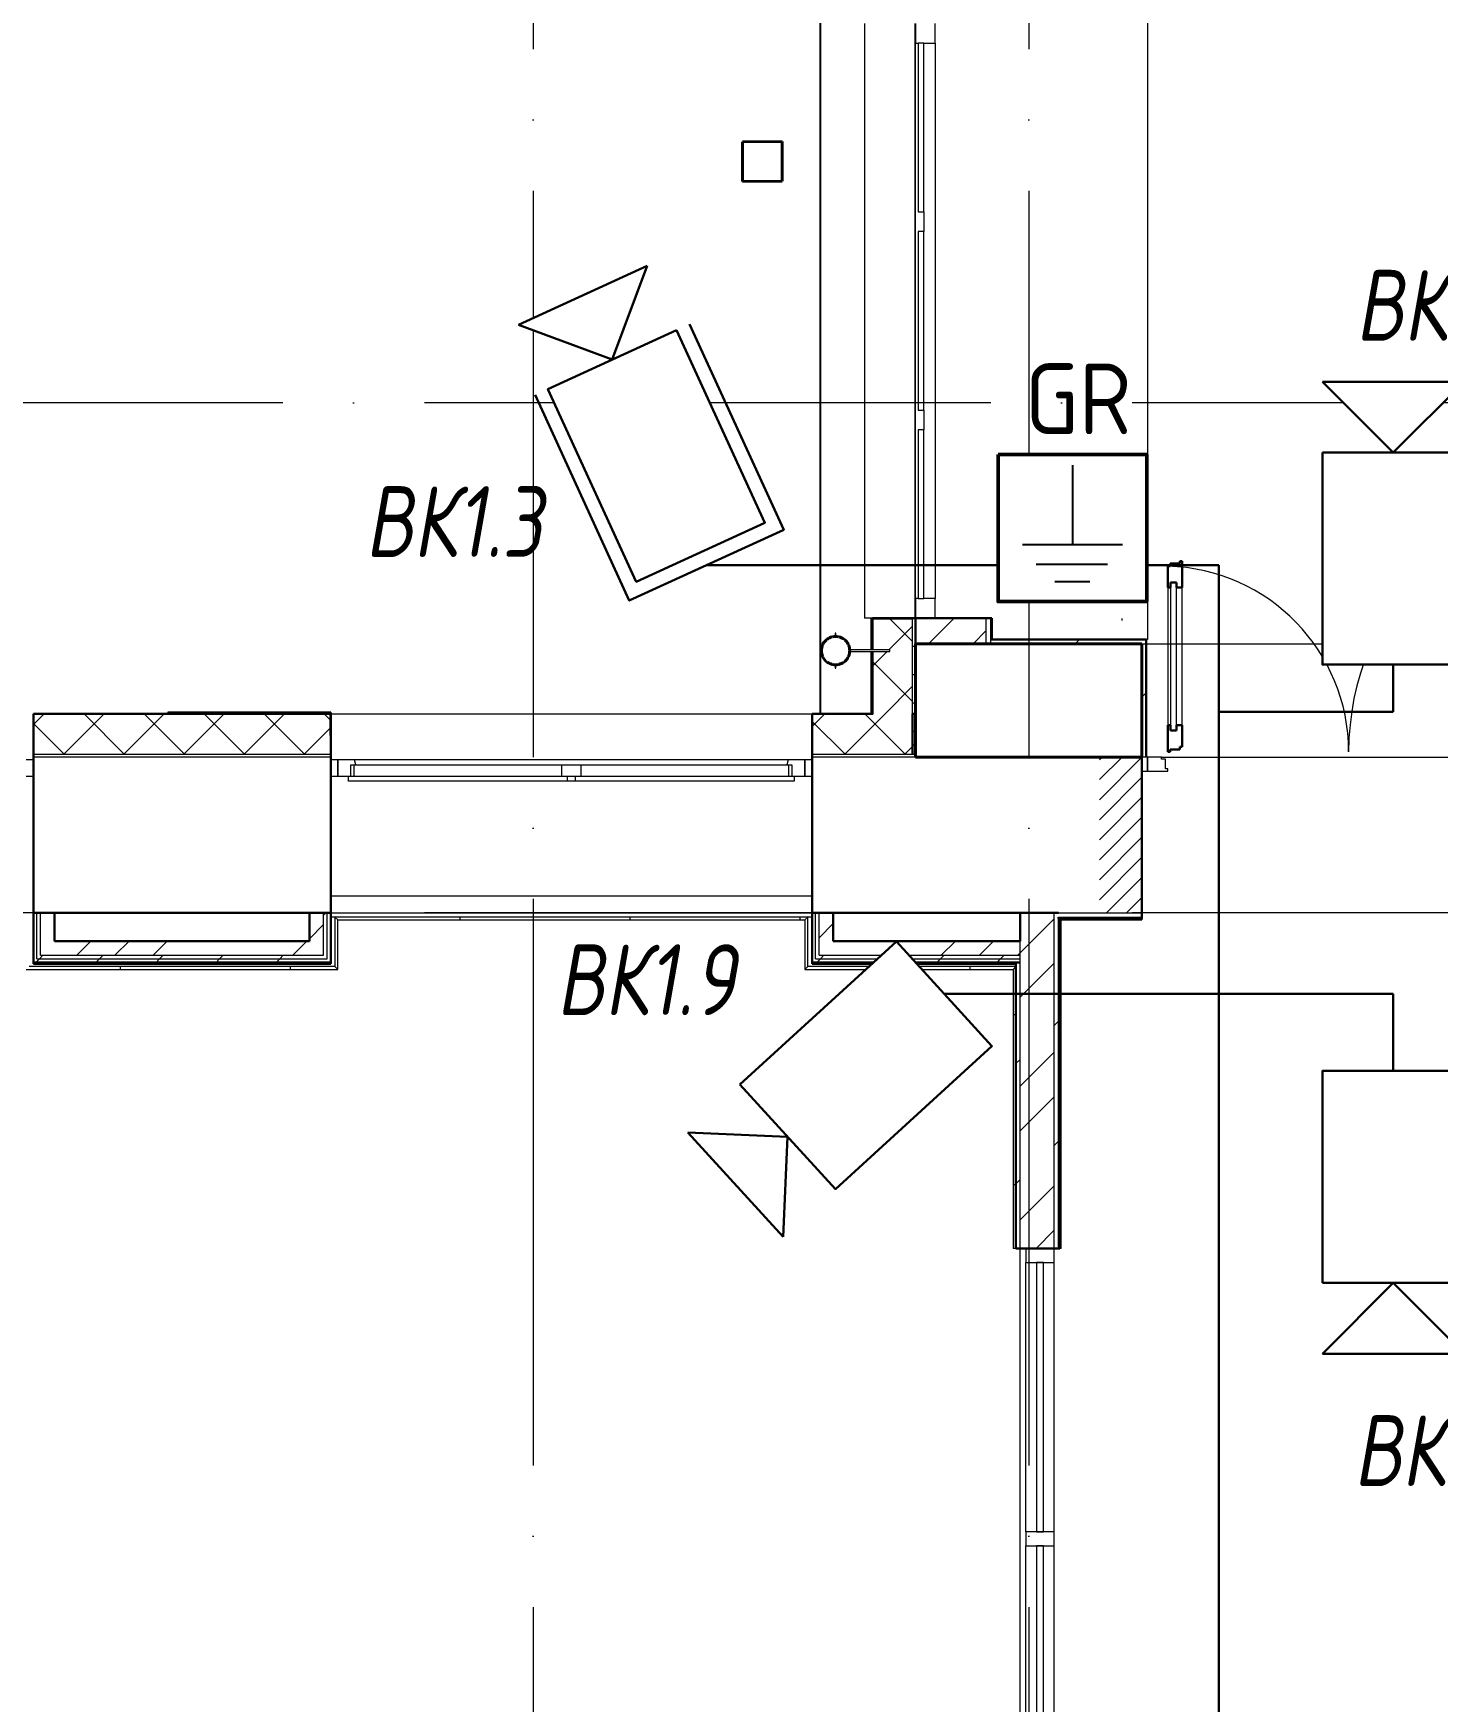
# Model space of a CAD drawing. Header units: millimetres. Extents: x -495897 to 1376592, y -28539 to 470976.
# Drawn here: x -37227 to -32268, y 352270 to 358160 of the extents above; entities that cross this region are included whole.
import ezdxf
from ezdxf.enums import TextEntityAlignment as Align

# ---------------------------------------------------------------- set-up
doc = ezdxf.new("R2010")
doc.units = ezdxf.units.MM
doc.set_wipeout_variables(frame=1)
for name, pattern in [('ADSK_Линия сетки', [25, 20, -2.5, 0, -2.5]), ('ADSK_Невидимые', [5, 3, -2]), ('ADSK_Сверху', [450, 300, -150]), ('ADSK_Штриховая_ш2 п1_5', [4.5, 3, -1.5])]:
    doc.linetypes.add(name, pattern=pattern)
for name, color, linetype, lineweight in [('_ Окна', 7, 'Continuous', 9), ('RC-Видеонаблюдение', 5, 'Continuous', 30), ('RC-Линии_связи-Адресные', 5, 'Continuous', 30), ('Витраж', 7, 'Continuous', 9), ('Двери', 252, 'Continuous', 9), ('Линии', 7, 'Continuous', 9), ('Несущие колонны', 252, 'Continuous', 18), ('НО ВН - ВК', 164, 'Continuous', 50), ('Обобщенные модели', 252, 'Continuous', 18), ('Ограждение', 252, 'Continuous', 9), ('Окна', 252, 'Continuous', 9), ('Оси', 252, 'Continuous', 9), ('Панели витража', 252, 'Continuous', 9), ('Перекрытие', 252, 'Continuous', 18), ('Стены внутренние', 7, 'Continuous', 18), ('Стены наружные', 7, 'Continuous', 18), ('Стены штриховка', 7, 'Continuous', 9)]:
    doc.layers.add(name, color=color, linetype=linetype, lineweight=lineweight)
doc.layers.add('RC-Позиционные_обозначения', color=7, linetype='Continuous')
doc.layers.add('Стены', color=194, linetype='Continuous')
doc.layers.add('Двери открывание', color=7, linetype='Continuous', lineweight=9, true_color=0xc0c0c0)
doc.styles.add('ISOCPEUR', font='isocpeur.ttf', dxfattribs={"width": 0.9, "height": 350})
doc.styles.add('RubezhCAD', font='', dxfattribs={"oblique": 10})
doc.styles.get("Standard").update_dxf_attribs({"font": ''})
doc.styles.get('RubezhCAD').set_extended_font_data('GOST type A')
doc.styles.get('Standard').set_extended_font_data('GOST type B')
pattern_1 = [(0, (-32119.8, 96), (0, 600), []), (90, (-32119.8, 96), (-600, 4e-14), [])]

# ---------------------------------------------------------------- blocks, each defined once
blk = doc.blocks.new('RC-UGO-CAM-03')
blk.add_attdef('PSTN', text='', height=2.5).set_placement((4.626, 3.284), align=Align.BOTTOM_LEFT)
blk.add_wipeout([(3.743, 0), (6.243, 2.499), (6.243, -2.499)])
blk.add_line((6.243, 2.499), (6.243, -2.499))
blk.add_wipeout([(-3.743, -2.499), (-3.741, 2.497), (3.743, 2.499), (3.743, -2.499)])
for q in [(6.243, 2.499), (6.243, -2.499)]:
    blk.add_line((3.743, 0), q)
blk.add_lwpolyline([(3.743, 2.999), (-4.243, 2.999), (-4.243, -2.999), (3.743, -2.999)])
blk.add_lwpolyline([(3.743, -2.499), (3.743, 2.499), (-3.743, 2.499), (-3.743, -2.499), (3.743, -2.499)], close=True)
blk = doc.blocks.new('RC-UGO-CAM-01')
blk.add_attdef('PSTN', text='', height=2.5).set_placement((4.626, 3.284), align=Align.BOTTOM_LEFT)
at = {"color": 1}
blk.add_wipeout([(3.743, 0), (6.243, 2.499), (6.243, -2.499)], dxfattribs=at)
blk.add_line((6.243, 2.499), (6.243, -2.499), dxfattribs=at)
blk.add_wipeout([(-3.743, -2.499), (-3.741, 2.497), (3.743, 2.499), (3.743, -2.499)], dxfattribs=at)
for q in [(6.243, 2.499), (6.243, -2.499)]:
    blk.add_line((3.743, 0), q, dxfattribs=at)
blk.add_lwpolyline([(3.743, -2.499), (3.743, 2.499), (-3.743, 2.499), (-3.743, -2.499), (3.743, -2.499)], close=True, dxfattribs=at)
blk = doc.blocks.new('1 этаж')
at = {"layer": 'Двери', "lineweight": 18, "true_color": 0x636466}
h = blk.add_hatch(dxfattribs=at)
h.set_pattern_fill('FP_2', color=251, style=0, pattern_type=2)
h.set_pattern_definition([(45, (-31805.8, -5068.73), (-35.3553, 35.3553), [])])
h.paths.add_polyline_path([(-32555.8, -5343.7), (-32555.8, -4793.7), (-32705.8, -4793.7), (-32705.8, -5343.7)])
h.paths.add_polyline_path([(-30805.8, -5343.7), (-30655.8, -5343.7), (-30655.8, -4793.7), (-30805.8, -4793.7), (-30805.8, -4877.7)])
at = {"layer": 'Обобщенные модели', "lineweight": 9, "true_color": 0x636466}
h = blk.add_hatch(dxfattribs=at)
h.set_pattern_fill('FP_8', color=251, style=0, pattern_type=2)
h.set_pattern_definition([(45, (-32119.82, 96), (-106.066, 106.066), [])])
h.paths.add_polyline_path([(-33637.8, -4466.7), (-33624.9, -4465.9), (-33605.5, -4455.7), (-33592.3, -4437.7), (-33587.8, -4418), (-33593.5, -4395.3), (-33608.5, -4378), (-33628.3, -4369.2), (-33651.3, -4370.4), (-33670.1, -4380.3), (-33683.3, -4398.3), (-33687.8, -4418), (-33682.1, -4440.7), (-33667.1, -4458), (-33647.3, -4466.7)])
at = {"layer": 'Ограждение', "true_color": 0x636466}
h = blk.add_hatch(dxfattribs=at)
h.set_pattern_fill('FP_25', color=251, style=0, pattern_type=2)
h.set_pattern_definition(pattern_1)
h.paths.add_polyline_path([(-35395.8, -5368.7), (-33745.8, -5368.7), (-33735.8, -5358.7), (-35405.8, -5358.7)])
h = blk.add_hatch(dxfattribs=at)
h.set_pattern_fill('FP_25', color=251, style=0, pattern_type=2)
h.set_pattern_definition(pattern_1)
h.paths.add_polyline_path([(-32840.8, -6528.7), (-32840.8, -5368.7), (-32845.8, -5363.7), (-32845.8, -6528.7)])
h = blk.add_hatch(dxfattribs=at)
h.set_pattern_fill('FP_25', color=251, style=0, pattern_type=2)
h.set_pattern_definition(pattern_1)
h.paths.add_polyline_path([(-32555.8, -5368.7), (-32555.8, -5363.7), (-32845.8, -5363.7), (-32840.8, -5368.7)])
h = blk.add_hatch(dxfattribs=at)
h.set_pattern_fill('FP_25', color=251, style=0, pattern_type=2)
h.set_pattern_definition(pattern_1)
h.paths.add_polyline_path([(-35395.8, -5543.7), (-35405.8, -5533.7), (-36485.8, -5533.7), (-36495.8, -5543.7), (-35912.7, -5543.7)])
h = blk.add_hatch(dxfattribs=at)
h.set_pattern_fill('FP_25', color=251, style=0, pattern_type=2)
h.set_pattern_definition(pattern_1)
h.paths.add_polyline_path([(-33745.8, -5543.7), (-33010.8, -5543.7), (-33000.8, -5533.7), (-33735.8, -5533.7)])
h = blk.add_hatch(dxfattribs=at)
h.set_pattern_fill('FP_25', color=251, style=0, pattern_type=2)
h.set_pattern_definition(pattern_1)
h.paths.add_polyline_path([(-33000.8, -6528.7), (-33000.8, -5533.7), (-33010.8, -5543.7), (-33010.8, -6528.7)])
at = {"layer": '_ Окна', "color": 251, "lineweight": 18, "true_color": 0x636466}
for p, q in [((-33355.8, -2203.7), (-33355.8, -2273.7)), ((-33285.8, -2273.7), (-33285.8, -2203.7)), ((-33355.8, -2273.7), (-33345.8, -2273.7)), ((-33325.8, -2273.7), (-33285.8, -2273.7)), ((-33345.8, -4233.7), (-33355.8, -4233.7)), ((-33355.8, -4233.7), (-33355.8, -4303.7)), ((-33285.8, -4233.7), (-33325.8, -4233.7)), ((-33285.8, -4303.7), (-33285.8, -4233.7)), ((-35336.4, -4803.7), (-35395.8, -4803.7)), ((-35395.8, -4803.7), (-35395.8, -4861.7)), ((-35349.8, -4861.7), (-35349.8, -4820.7)), ((-35349.8, -4820.7), (-35337.8, -4820.7)), ((-35331.8, -4820.7), (-35336.4, -4803.7)), ((-33805.2, -4803.7), (-33809.8, -4820.7)), ((-33745.8, -4803.7), (-33805.2, -4803.7)), ((-33803.8, -4820.7), (-33791.8, -4820.7)), ((-33791.8, -4820.7), (-33791.8, -4861.7)), ((-33745.8, -4861.7), (-33745.8, -4803.7)), ((-35395.8, -4861.7), (-35357.8, -4861.7)), ((-33783.8, -4861.7), (-33745.8, -4861.7))]:
    blk.add_line(p, q, dxfattribs=at)
at = {"layer": '_ Окна', "color": 251, "true_color": 0x636466}
for p, q in [((-33325.8, -2273.7), (-33345.8, -2273.7)), ((-33345.8, -2273.7), (-33345.8, -2868.7)), ((-33325.8, -2868.7), (-33325.8, -2273.7)), ((-33345.8, -2868.7), (-33325.8, -2868.7)), ((-33325.8, -2938.7), (-33345.8, -2938.7)), ((-33345.8, -2938.7), (-33345.8, -3568.7)), ((-33325.8, -3568.7), (-33325.8, -2938.7)), ((-33345.8, -3568.7), (-33325.8, -3568.7)), ((-33325.8, -3638.7), (-33345.8, -3638.7)), ((-33345.8, -3638.7), (-33345.8, -4233.7)), ((-33325.8, -4233.7), (-33325.8, -3638.7)), ((-33345.8, -4233.7), (-33325.8, -4233.7)), ((-36470.8, -4803.7), (-36495.8, -4803.7)), ((-35395.8, -4803.7), (-35420.8, -4803.7)), ((-35395.8, -4861.7), (-35395.8, -4803.7)), ((-33720.8, -4803.7), (-33745.8, -4803.7)), ((-33745.8, -4803.7), (-33745.8, -4861.7)), ((-36495.8, -4861.7), (-36470.8, -4861.7)), ((-35420.8, -4861.7), (-35395.8, -4861.7)), ((-33745.8, -4861.7), (-33720.8, -4861.7))]:
    blk.add_line(p, q, dxfattribs=at)
at = {"layer": 'Витраж', "color": 251, "lineweight": 18, "true_color": 0x636466}
for p, q in [((-32965.8, -6528.7), (-32965.8, -6578.7)), ((-32865.8, -6528.7), (-32965.8, -6528.7)), ((-32865.8, -6578.7), (-32865.8, -6528.7)), ((-32965.8, -6578.7), (-32865.8, -6578.7))]:
    blk.add_line(p, q, dxfattribs=at)
at = {"layer": 'Витраж', "color": 251, "true_color": 0x636466}
for p, q in [((-32965.8, -7528.7), (-32965.8, -6578.7)), ((-32865.8, -7528.7), (-32865.8, -6578.7)), ((-32965.8, -8528.7), (-32965.8, -7578.7)), ((-32865.8, -8528.7), (-32865.8, -7578.7))]:
    blk.add_line(p, q, dxfattribs=at)
at = {"layer": 'Витраж', "color": 251, "lineweight": 18, "true_color": 0x636466, "extrusion": (0, 0, -1)}
for p, q in [((-32965.8, -7528.7), (-32965.8, -7578.7)), ((-32865.8, -7528.7), (-32965.8, -7528.7)), ((-32865.8, -7578.7), (-32865.8, -7528.7)), ((-32965.8, -7578.7), (-32865.8, -7578.7))]:
    blk.add_line(p, q, dxfattribs=at)
at = {"layer": 'Двери', "color": 251, "lineweight": 30, "true_color": 0x636466}
for p, q in [((-32455.8, -4119.7), (-32463.8, -4119.7)), ((-32463.8, -4119.7), (-32463.8, -4195.7)), ((-32421.8, -4110.7), (-32455.8, -4110.7)), ((-32455.8, -4110.7), (-32455.8, -4119.7)), ((-32413.8, -4101.7), (-32421.8, -4101.7)), ((-32421.8, -4101.7), (-32421.8, -4110.7)), ((-32413.8, -4195.7), (-32413.8, -4101.7)), ((-32454.8, -4177.7), (-32454.8, -4195.7)), ((-32433.8, -4177.7), (-32454.8, -4177.7)), ((-32433.8, -4195.7), (-32433.8, -4177.7)), ((-32454.8, -4195.7), (-32463.8, -4195.7)), ((-32413.8, -4195.7), (-32433.8, -4195.7)), ((-32463.8, -4681.7), (-32463.8, -4775.7)), ((-32454.8, -4681.7), (-32463.8, -4681.7)), ((-32454.8, -4699.7), (-32454.8, -4681.7)), ((-32433.8, -4699.7), (-32454.8, -4699.7)), ((-32433.8, -4681.7), (-32433.8, -4699.7)), ((-32413.8, -4681.7), (-32433.8, -4681.7)), ((-32413.8, -4757.7), (-32413.8, -4681.7)), ((-32455.8, -4775.7), (-32455.8, -4766.7)), ((-32455.8, -4766.7), (-32421.8, -4766.7)), ((-32421.8, -4766.7), (-32421.8, -4757.7)), ((-32421.8, -4757.7), (-32413.8, -4757.7)), ((-32463.8, -4775.7), (-32455.8, -4775.7))]:
    blk.add_line(p, q, dxfattribs=at)
at = {"layer": 'Двери', "color": 251, "true_color": 0x636466}
for p, q in [((-32454.8, -4177.7), (-32454.8, -4699.7)), ((-32433.8, -4177.7), (-32454.8, -4177.7)), ((-32433.8, -4699.7), (-32433.8, -4177.7)), ((-32463.8, -4195.7), (-32463.8, -4681.7)), ((-32413.8, -4681.7), (-32413.8, -4195.7)), ((-32454.8, -4699.7), (-32433.8, -4699.7)), ((-32555.8, -4793.7), (-32555.8, -4843.7)), ((-32535.8, -4793.7), (-32555.8, -4793.7)), ((-32535.8, -4843.7), (-32535.8, -4793.7)), ((-32486.8, -4793.7), (-32535.8, -4793.7)), ((-32535.8, -4793.7), (-32535.8, -4843.7)), ((-32486.8, -4801.7), (-32486.8, -4793.7)), ((-32472.8, -4801.7), (-32486.8, -4801.7)), ((-32472.8, -4835.7), (-32472.8, -4801.7)), ((-32555.8, -4843.7), (-32535.8, -4843.7)), ((-32535.8, -4843.7), (-32463.8, -4843.7)), ((-32463.8, -4835.7), (-32472.8, -4835.7)), ((-32463.8, -4843.7), (-32463.8, -4835.7))]:
    blk.add_line(p, q, dxfattribs=at)
at = {"layer": 'Двери', "color": 251, "linetype": 'ADSK_Штриховая_ш2 п1_5', "true_color": 0x636466}
for p, q in [((-32555.8, -4793.7), (-32705.8, -4793.7)), ((-32555.8, -5343.7), (-32555.8, -4793.7)), ((-32705.8, -5343.7), (-32555.8, -5343.7))]:
    blk.add_line(p, q, dxfattribs=at)
at = {"layer": 'Двери открывание', "color": 251, "true_color": 0x636466}
for centre, radius, start, end in [((-30879.8, -4775.7), 946, 91.09026, 180), ((-32481.8, -4775.7), 656, 0, 88.42766)]:
    blk.add_arc(centre, radius, start, end, dxfattribs=at)
at = {"layer": 'Линии', "color": 251, "linetype": 'ADSK_Невидимые', "ltscale": 100, "true_color": 0x636466}
blk.add_line((-32626.7, -4304.9), (-32626.7, -4312.1), dxfattribs=at)
at = {"layer": 'Линии', "color": 251, "linetype": 'ADSK_Сверху', "ltscale": 100, "true_color": 0x636466}
blk.add_line((-32555.8, -4393.7), (-30805.8, -4393.7), dxfattribs=at)
at = {"layer": 'Несущие колонны', "color": 251, "lineweight": 40, "true_color": 0x636466}
for p, q in [((-33966.7, -2621.8), (-33826.7, -2621.1)), ((-33826.7, -2621.1), (-33966.7, -2621.8)), ((-33966, -2761.8), (-33966.7, -2621.8)), ((-33966.7, -2621.8), (-33966, -2761.8)), ((-33826.7, -2621.1), (-33826, -2761.1)), ((-33826, -2761.1), (-33826.7, -2621.1)), ((-33826, -2761.1), (-33966, -2761.8)), ((-33966, -2761.8), (-33826, -2761.1)), ((-33355.8, -4393.7), (-32555.8, -4393.7)), ((-33355.8, -4793.7), (-33355.8, -4393.7)), ((-33355.8, -4393.7), (-33355.8, -4793.7)), ((-32555.8, -4393.7), (-33105.8, -4393.7)), ((-32555.8, -4393.7), (-32555.8, -4793.7)), ((-32555.8, -4793.7), (-32555.8, -4393.7)), ((-32555.8, -4793.7), (-33355.8, -4793.7)), ((-33355.8, -4793.7), (-32705.8, -4793.7)), ((-32705.8, -4793.7), (-32555.8, -4793.7))]:
    blk.add_line(p, q, dxfattribs=at)
at = {"layer": 'Несущие колонны', "color": 251, "true_color": 0x636466}
blk.add_line((-33105.8, -4393.7), (-33355.8, -4393.7), dxfattribs=at)
at = {"layer": 'Обобщенные модели', "color": 251, "true_color": 0x636466}
for p, q in [((-33636.8, -4356), (-33638.8, -4356)), ((-33638.8, -4356), (-33638.8, -4366)), ((-33636.8, -4356), (-33638.8, -4356)), ((-33638.8, -4356), (-33638.8, -4366)), ((-33636.8, -4356), (-33638.8, -4356)), ((-33638.8, -4356), (-33638.8, -4366)), ((-33636.8, -4356), (-33638.8, -4356)), ((-33638.8, -4356), (-33638.8, -4366)), ((-33636.8, -4366), (-33636.8, -4356)), ((-33636.8, -4366), (-33636.8, -4356)), ((-33636.8, -4366), (-33636.8, -4356)), ((-33636.8, -4366), (-33636.8, -4356)), ((-33638.8, -4368), (-33638.8, -4366)), ((-33636.8, -4368), (-33638.8, -4368)), ((-33636.8, -4366), (-33636.8, -4368)), ((-33445.8, -4414.7), (-33585.8, -4414.7)), ((-33585.8, -4414.7), (-33585.8, -4417.1)), ((-33445.8, -4421.3), (-33445.8, -4414.7)), ((-33638.8, -4470), (-33638.8, -4468)), ((-33638.8, -4468), (-33636.8, -4468)), ((-33638.8, -4470), (-33638.8, -4480)), ((-33638.8, -4470), (-33638.8, -4480)), ((-33638.8, -4470), (-33638.8, -4480)), ((-33638.8, -4470), (-33638.8, -4480)), ((-33636.8, -4468), (-33636.8, -4470)), ((-33636.8, -4480), (-33636.8, -4470)), ((-33636.8, -4480), (-33636.8, -4470)), ((-33636.8, -4480), (-33636.8, -4470)), ((-33636.8, -4480), (-33636.8, -4470)), ((-33585.8, -4418.8), (-33585.8, -4421.3)), ((-33585.8, -4421.3), (-33445.8, -4421.3)), ((-33638.8, -4480), (-33636.8, -4480)), ((-33638.8, -4480), (-33636.8, -4480)), ((-33638.8, -4480), (-33636.8, -4480)), ((-33638.8, -4480), (-33636.8, -4480))]:
    blk.add_line(p, q, dxfattribs=at)
for radius, start, end in [(52, 0, 180), (50, 0, 180), (52, 180, 0), (50, 180, 0)]:
    blk.add_arc((-33637.8, -4418), radius, start, end, dxfattribs=at)
at = {"layer": 'Обобщенные модели', "color": 251, "lineweight": 40, "true_color": 0x636466}
for start, end in [(156.69406, 180), (130.583, 152.82848), (103.63116, 126.20078), (78.99639, 101.00361), (53.79922, 76.36884), (27.17152, 49.417), (0, 23.30594), (180, 203.30594), (207.17152, 228.92321), (233.79922, 256.36884), (258.99639, 281.00361), (283.63116, 306.20078), (310.583, 332.82848), (336.69406, 0)]:
    blk.add_arc((-33637.8, -4418), 50, start, end, dxfattribs=at)
at = {"layer": 'Ограждение', "color": 251, "true_color": 0x636466}
for p, q in [((-32535.8, -988.7), (-32535.8, -4378.7)), ((-32535.8, -4378.7), (-32540.8, -4378.7)), ((-35395.8, -5368.7), (-35405.8, -5358.7)), ((-35405.8, -5358.7), (-35405.8, -5533.7)), ((-33745.8, -5368.7), (-33735.8, -5358.7)), ((-33735.8, -5533.7), (-33735.8, -5358.7)), ((-35395.8, -5543.7), (-35395.8, -5368.7)), ((-35395.8, -5368.7), (-33745.8, -5368.7)), ((-33745.8, -5368.7), (-33745.8, -5543.7)), ((-32840.8, -5368.7), (-32845.8, -5363.7)), ((-32840.8, -6528.7), (-32840.8, -5368.7)), ((-32840.8, -5368.7), (-32555.8, -5368.7)), ((-32555.8, -5363.7), (-32555.8, -5368.7)), ((-35405.8, -5533.7), (-36485.8, -5533.7)), ((-35395.8, -5543.7), (-35405.8, -5533.7)), ((-33745.8, -5543.7), (-33735.8, -5533.7)), ((-33000.8, -5533.7), (-33735.8, -5533.7)), ((-33000.8, -5533.7), (-33010.8, -5543.7)), ((-36495.8, -5543.7), (-35395.8, -5543.7)), ((-33745.8, -5543.7), (-33010.8, -5543.7)), ((-33010.8, -5543.7), (-33010.8, -6528.7)), ((-33000.8, -6528.7), (-33010.8, -6528.7)), ((-32840.8, -6528.7), (-32845.8, -6528.7))]:
    blk.add_line(p, q, dxfattribs=at)
at = {"layer": 'Окна', "color": 251, "true_color": 0x636466}
for p, q in [((-33535.8, -2203.7), (-33535.8, -4303.7)), ((-33356.8, -4303.7), (-33356.8, -2203.7)), ((-33355.8, -4233.7), (-33355.8, -2273.7)), ((-33285.8, -2273.7), (-33285.8, -4233.7)), ((-33325.8, -2868.7), (-33325.8, -2938.7)), ((-33325.8, -3568.7), (-33325.8, -3638.7)), ((-33505.8, -4303.7), (-33535.8, -4303.7)), ((-35337.8, -4820.7), (-34605.8, -4820.7)), ((-35337.8, -4861.7), (-35337.8, -4820.7)), ((-33805.2, -4803.7), (-35336.4, -4803.7)), ((-34605.8, -4820.7), (-34535.8, -4820.7)), ((-34605.8, -4820.7), (-34605.8, -4861.7)), ((-34535.8, -4820.7), (-33803.8, -4820.7)), ((-34535.8, -4861.7), (-34535.8, -4820.7)), ((-33803.8, -4820.7), (-33803.8, -4861.7)), ((-35357.8, -4861.7), (-34585.8, -4861.7)), ((-35357.8, -4878.7), (-35357.8, -4861.7)), ((-34585.8, -4878.7), (-35357.8, -4878.7)), ((-34585.8, -4861.7), (-34555.8, -4861.7)), ((-34585.8, -4861.7), (-34585.8, -4878.7)), ((-34555.8, -4878.7), (-34585.8, -4878.7)), ((-34555.8, -4861.7), (-33783.8, -4861.7)), ((-34555.8, -4878.7), (-34555.8, -4861.7)), ((-33783.8, -4878.7), (-34555.8, -4878.7)), ((-33783.8, -4861.7), (-33783.8, -4878.7))]:
    blk.add_line(p, q, dxfattribs=at)
at = {"layer": 'Оси', "color": 251, "linetype": 'ADSK_Линия сетки', "ltscale": 100, "true_color": 0x636466}
for p, q in [((-34705.8, 32206.9), (-34705.8, -33769.9)), ((-32955.8, 32206.9), (-32955.8, -33769.9)), ((4411.5, -3543.7), (-72528.1, -3543.7)), ((4411.5, -5343.7), (-72528.1, -5343.7))]:
    blk.add_line(p, q, dxfattribs=at)
at = {"layer": 'Панели витража', "color": 251, "lineweight": 18, "true_color": 0x636466}
for p, q in [((-32928.3, -6578.7), (-32928.3, -7528.7)), ((-32903.3, -6578.7), (-32928.3, -6578.7)), ((-32903.3, -7528.7), (-32903.3, -6578.7)), ((-32928.3, -7528.7), (-32903.3, -7528.7)), ((-32928.3, -7578.7), (-32928.3, -8528.7)), ((-32903.3, -7578.7), (-32928.3, -7578.7)), ((-32903.3, -8528.7), (-32903.3, -7578.7))]:
    blk.add_line(p, q, dxfattribs=at)
at = {"layer": 'Перекрытие', "color": 251, "ltscale": 100, "true_color": 0x636466}
blk.add_line((-32486.8, -4793.7), (-30874.8, -4793.7), dxfattribs=at)
at = {"layer": 'Стены', "color": 251, "true_color": 0x636466}
for p, q in [((-33690.8, -4641.7), (-33690.8, 11054.3)), ((-33510.8, -4415.1), (-33510.8, -4303.7)), ((-33510.8, -4641.7), (-33510.8, -4420.9))]:
    blk.add_line(p, q, dxfattribs=at)
at = {"layer": 'Стены внутренние', "color": 251, "lineweight": 30, "true_color": 0x636466}
for p, q in [((-33507.8, -4303.7), (-33507.8, -4415.4)), ((-33365.8, -4303.7), (-33507.8, -4303.7)), ((-33507.8, -4420.9), (-33507.8, -4641.7)), ((-35420.8, -4641.7), (-36470.8, -4641.7)), ((-36470.8, -4641.7), (-36470.8, -4783.7)), ((-35420.8, -4783.7), (-35420.8, -4641.7)), ((-33507.8, -4641.7), (-33720.8, -4641.7)), ((-33720.8, -4641.7), (-33720.8, -4783.7)), ((-33355.8, -4641.7), (-33365.8, -4641.7)), ((-36470.8, -4793.7), (-36470.8, -5343.7)), ((-35420.8, -5343.7), (-35420.8, -4793.7)), ((-33720.8, -4793.7), (-33720.8, -5343.7)), ((-32555.8, -4793.7), (-33355.8, -4793.7)), ((-32555.8, -5343.7), (-32555.8, -4793.7)), ((-36395.8, -5343.7), (-35495.8, -5343.7)), ((-33645.8, -5343.7), (-32985.8, -5343.7))]:
    blk.add_line(p, q, dxfattribs=at)
at = {"layer": 'Стены внутренние', "color": 251, "linetype": 'Continuous', "lineweight": 9, "true_color": 0x636466}
for p, q in [((-33449.4, -4415.6), (-33365.8, -4332)), ((-33365.8, -4385.6), (-33445.7, -4305.7)), ((-33505.8, -4472), (-33455.1, -4421.3)), ((-33365.8, -4597.7), (-33505.8, -4457.7)), ((-33465.4, -4643.7), (-33365.8, -4544.1)), ((-36468.8, -4677.2), (-36435.3, -4643.7)), ((-36363.2, -4783.7), (-36223.2, -4643.7)), ((-36323.7, -4641.7), (-36324.9, -4643.7)), ((-36149.6, -4783.7), (-36289.6, -4643.7)), ((-36151, -4783.7), (-36011, -4643.7)), ((-35937.5, -4783.7), (-36077.5, -4643.7)), ((-35938.9, -4783.7), (-35798.9, -4643.7)), ((-35725.4, -4783.7), (-35865.4, -4643.7)), ((-35726.8, -4783.7), (-35586.8, -4643.7)), ((-35513.2, -4783.7), (-35653.2, -4643.7)), ((-35422.8, -4662), (-35441.1, -4643.7)), ((-33718.8, -4685), (-33677.6, -4643.7)), ((-33605.4, -4783.7), (-33465.4, -4643.7)), ((-33391.9, -4783.7), (-33531.9, -4643.7)), ((-36361.8, -4783.7), (-36468.8, -4676.7)), ((-35514.6, -4783.7), (-35422.8, -4691.9)), ((-33604.1, -4783.7), (-33718.8, -4669)), ((-33393.3, -4783.7), (-33355.8, -4746.2))]:
    blk.add_line(p, q, dxfattribs=at)
at = {"layer": 'Стены внутренние', "color": 251, "true_color": 0x636466}
for p, q in [((-35420.8, -4641.7), (-33720.8, -4641.7)), ((-33355.8, -4783.7), (-33355.8, -4717.7)), ((-35420.8, -4793.7), (-36470.8, -4793.7)), ((-33355.8, -4793.7), (-33720.8, -4793.7)), ((-33365.8, -4783.7), (-33355.8, -4783.7)), ((-35420.8, -5283.7), (-33720.8, -5283.7)), ((-32850.8, -5343.7), (-32555.8, -5343.7))]:
    blk.add_line(p, q, dxfattribs=at)
at = {"layer": 'Стены наружные', "color": 251, "lineweight": 30, "true_color": 0x636466}
for p, q in [((-33085.8, -4303.7), (-33365.8, -4303.7)), ((-33355.8, -4717.7), (-33355.8, -4303.7)), ((-33085.8, -4378.7), (-33085.8, -4303.7)), ((-33105.8, -4393.7), (-32555.8, -4393.7)), ((-33090.8, -4378.7), (-32540.8, -4378.7)), ((-32555.8, -4393.7), (-32555.8, -4793.7)), ((-32540.8, -4793.7), (-32540.8, -4378.7)), ((-35420.8, -4636.7), (-35995.8, -4636.7)), ((-35995.8, -4636.7), (-35995.8, -4641.7)), ((-35420.8, -4641.7), (-35420.8, -4636.7)), ((-33365.8, -4641.7), (-33365.8, -4783.7)), ((-36470.8, -4783.7), (-36470.8, -4793.7)), ((-35420.8, -4793.7), (-35420.8, -4783.7)), ((-33720.8, -4783.7), (-33720.8, -4793.7)), ((-33355.8, -4793.7), (-33355.8, -4783.7)), ((-36395.8, -5343.7), (-36470.8, -5343.7)), ((-36470.8, -5343.7), (-36470.8, -5523.7)), ((-36395.8, -5443.7), (-36395.8, -5343.7)), ((-35495.8, -5343.7), (-35495.8, -5443.7)), ((-35420.8, -5343.7), (-35495.8, -5343.7)), ((-35420.8, -5523.7), (-35420.8, -5343.7)), ((-33645.8, -5343.7), (-33720.8, -5343.7)), ((-33720.8, -5343.7), (-33720.8, -5523.7)), ((-33645.8, -5443.7), (-33645.8, -5343.7)), ((-32985.8, -5343.7), (-32985.8, -5443.7)), ((-32850.8, -5343.7), (-32985.8, -5343.7)), ((-32850.8, -5363.7), (-32850.8, -5358.7)), ((-32555.8, -5363.7), (-32555.8, -5343.7)), ((-32845.8, -5363.7), (-32555.8, -5363.7)), ((-32845.8, -6528.7), (-32845.8, -5363.7)), ((-35495.8, -5443.7), (-36395.8, -5443.7)), ((-32985.8, -5443.7), (-33645.8, -5443.7)), ((-36470.8, -5518.7), (-35420.8, -5518.7)), ((-35420.8, -5518.7), (-36470.8, -5518.7)), ((-36470.8, -5523.7), (-35420.8, -5523.7)), ((-33720.8, -5518.7), (-32985.8, -5518.7)), ((-32985.8, -5518.7), (-33720.8, -5518.7)), ((-33720.8, -5523.7), (-33000.8, -5523.7)), ((-33000.8, -5523.7), (-33000.8, -6528.7)), ((-33000.8, -6528.7), (-32845.8, -6528.7))]:
    blk.add_line(p, q, dxfattribs=at)
at = {"layer": 'Стены наружные', "color": 251, "linetype": 'Continuous', "lineweight": 9, "true_color": 0x636466}
for p, q in [((-33355.8, -4304), (-33365.8, -4304)), ((-33309.3, -4393.7), (-33219.3, -4303.7)), ((-33152.2, -4393.7), (-33105.8, -4347.4)), ((-33090.8, -4339.8), (-33085.8, -4334.8)), ((-33355.8, -4404), (-33365.8, -4404)), ((-32791.2, -4393.7), (-32776.2, -4378.7)), ((-33355.8, -4504), (-33365.8, -4504)), ((-32555.8, -4582.6), (-32540.8, -4567.6)), ((-35420.8, -4641.4), (-35423.5, -4636.7)), ((-33355.8, -4604), (-33365.8, -4604)), ((-33355.8, -4704), (-33365.8, -4704)), ((-35445.8, -5351.3), (-35438.2, -5343.7)), ((-32841.9, -5363.7), (-32836.9, -5358.7)), ((-32771.2, -5363.7), (-32766.2, -5358.7)), ((-32700.5, -5363.7), (-32695.5, -5358.7)), ((-32629.8, -5363.7), (-32624.8, -5358.7)), ((-35495.8, -5435), (-35445.8, -5385)), ((-33695.8, -5431.5), (-33645.8, -5381.5)), ((-32985.8, -5484.6), (-32865.8, -5364.6)), ((-32850.8, -5372.6), (-32845.8, -5367.6)), ((-32559.1, -5363.7), (-32555.8, -5360.4)), ((-36317.8, -5493.7), (-36267.8, -5443.7)), ((-36182.9, -5493.7), (-36132.9, -5443.7)), ((-36048, -5493.7), (-35998, -5443.7)), ((-35554.5, -5493.7), (-35504.5, -5443.7)), ((-33264.6, -5493.7), (-33214.6, -5443.7)), ((-33129.6, -5493.7), (-33079.6, -5443.7)), ((-32850.8, -5443.3), (-32845.8, -5438.3)), ((-36466.8, -5523.7), (-36461.8, -5518.7)), ((-36461.8, -5518.7), (-36449.3, -5506.2)), ((-36449.3, -5506.2), (-36436.8, -5493.7)), ((-36249.6, -5518.7), (-36237.1, -5506.2)), ((-36237.1, -5506.2), (-36224.6, -5493.7)), ((-36042.5, -5523.7), (-36037.5, -5518.7)), ((-36037.5, -5518.7), (-36025, -5506.2)), ((-36025, -5506.2), (-36012.5, -5493.7)), ((-35825.4, -5518.7), (-35812.9, -5506.2)), ((-35812.9, -5506.2), (-35800.4, -5493.7)), ((-35618.2, -5523.7), (-35613.2, -5518.7)), ((-35613.2, -5518.7), (-35600.7, -5506.2)), ((-35600.7, -5506.2), (-35588.2, -5493.7)), ((-33704, -5518.7), (-33691.5, -5506.2)), ((-33691.5, -5506.2), (-33679, -5493.7)), ((-33496.9, -5523.7), (-33491.9, -5518.7)), ((-33491.9, -5518.7), (-33479.4, -5506.2)), ((-33479.4, -5506.2), (-33466.9, -5493.7)), ((-33279.8, -5518.7), (-33267.3, -5506.2)), ((-33267.3, -5506.2), (-33254.8, -5493.7)), ((-33072.7, -5523.7), (-33067.7, -5518.7)), ((-33067.7, -5518.7), (-33055.2, -5506.2)), ((-33055.2, -5506.2), (-33042.7, -5493.7)), ((-32994.7, -5493.7), (-32985.8, -5484.8)), ((-32985.8, -5641.8), (-32865.8, -5521.8)), ((-32850.8, -5514), (-32845.8, -5509)), ((-32850.8, -5584.7), (-32845.8, -5579.7)), ((-32850.8, -5655.4), (-32845.8, -5650.4)), ((-32865.8, -5741.1), (-32850.8, -5726.1)), ((-32850.8, -5726.1), (-32845.8, -5721.1)), ((-32850.8, -5796.9), (-32845.8, -5791.9)), ((-33000.8, -5876.1), (-32985.8, -5861.1)), ((-32985.8, -5956.1), (-32865.8, -5836.1)), ((-32850.8, -5867.6), (-32845.8, -5862.6)), ((-32850.8, -5938.3), (-32845.8, -5933.3)), ((-32985.8, -6113.2), (-32865.8, -5993.2)), ((-32850.8, -6009), (-32845.8, -6004)), ((-32850.8, -6079.7), (-32845.8, -6074.7)), ((-32865.8, -6165.4), (-32850.8, -6150.4)), ((-32850.8, -6150.4), (-32845.8, -6145.4)), ((-32850.8, -6221.1), (-32845.8, -6216.1)), ((-33000.8, -6300.4), (-32985.8, -6285.4)), ((-32850.8, -6291.8), (-32845.8, -6286.8)), ((-32985.8, -6427.5), (-32865.8, -6307.5)), ((-32850.8, -6362.5), (-32845.8, -6357.5)), ((-32929.8, -6528.7), (-32865.8, -6464.7)), ((-32850.8, -6433.3), (-32845.8, -6428.3)), ((-32850.8, -6504), (-32845.8, -6499))]:
    blk.add_line(p, q, dxfattribs=at)
at = {"layer": 'Стены наружные', "color": 251, "true_color": 0x636466}
for p, q in [((-33355.8, -4393.7), (-33105.8, -4393.7)), ((-35420.8, -5343.7), (-33720.8, -5343.7)), ((-33720.8, -5358.7), (-35420.8, -5358.7)), ((-32985.8, -10128.7), (-32985.8, -6528.7))]:
    blk.add_line(p, q, dxfattribs=at)
at = {"layer": 'Стены штриховка', "color": 251, "true_color": 0x636466}
for p, q in [((-33505.8, -4415.4), (-33505.8, -4305.7)), ((-33505.8, -4305.7), (-33365.8, -4305.7)), ((-33365.8, -4641.7), (-33365.8, -4303.7)), ((-33105.8, -4393.7), (-33105.8, -4303.7)), ((-33090.8, -4303.7), (-33090.8, -4393.7)), ((-33505.8, -4643.7), (-33505.8, -4420.9)), ((-35422.8, -4643.7), (-36468.8, -4643.7)), ((-36468.8, -4643.7), (-36468.8, -4717.7)), ((-35422.8, -4717.7), (-35422.8, -4643.7)), ((-33718.8, -4643.7), (-33718.8, -4717.7)), ((-33505.8, -4643.7), (-33718.8, -4643.7)), ((-33507.8, -4641.7), (-33505.8, -4641.7)), ((-36470.8, -4717.7), (-36468.8, -4717.7)), ((-35422.8, -4717.7), (-35420.8, -4717.7)), ((-33720.8, -4717.7), (-33718.8, -4717.7)), ((-36470.8, -4783.7), (-35420.8, -4783.7)), ((-33720.8, -4783.7), (-33365.8, -4783.7)), ((-36458.3, -5506.2), (-36458.3, -5343.7)), ((-36445.8, -5493.7), (-36445.8, -5343.7)), ((-35445.8, -5493.7), (-35445.8, -5343.7)), ((-35433.3, -5506.2), (-35433.3, -5343.7)), ((-33708.3, -5506.2), (-33708.3, -5343.7)), ((-33695.8, -5493.7), (-33695.8, -5343.7)), ((-32865.8, -6528.7), (-32865.8, -5343.7)), ((-32850.8, -5358.7), (-32555.8, -5358.7)), ((-32850.8, -6528.7), (-32850.8, -5363.7)), ((-32985.8, -6528.7), (-32985.8, -5443.7)), ((-36458.3, -5506.2), (-35433.3, -5506.2)), ((-36445.8, -5493.7), (-35445.8, -5493.7)), ((-33708.3, -5506.2), (-32985.8, -5506.2)), ((-33695.8, -5493.7), (-32985.8, -5493.7))]:
    blk.add_line(p, q, dxfattribs=at)
blk = doc.blocks.new('грозозащита')
blk.add_wipeout([(-262.5, 0), (-262.5, 520), (262.5, 520), (262.5, 0)])
at = {"color": 7}
for p, q in [((0, 482.4), (0, 200.9)), ((0, 200.9), (-176.6, 200.9)), ((176.6, 200.9), (0, 200.9)), ((0, 131.6), (-128, 131.6)), ((123.9, 131.6), (0, 131.6)), ((61.9, 69.7), (-61.9, 69.7))]:
    blk.add_line(p, q, dxfattribs=at)
at = {"layer": 'НО ВН - ВК'}
blk.add_line((-262.5, 0), (-262.5, 520), dxfattribs=at)
at = {"layer": 'НО ВН - ВК', "color": 6}
blk.add_lwpolyline([(-262.5, 520), (262.5, 520), (262.5, 0), (-262.5, 0)], close=True, dxfattribs=at)

msp = doc.modelspace()

# ---------------------------------------------------------------- linework, layer by layer
at = {"layer": 'RC-Линии_связи-Адресные'}
for p, q in [((-33040.627, 356282.472), (-34850.12, 356282.472)), ((-33040.627, 355765.013), (-33040.627, 356282.472)), ((-32424.889, 355931.549), (-32424.889, 355765.013)), ((-32424.95, 355765.013), (-33040.627, 355765.013)), ((-33040.627, 355765.013), (-33040.627, 348322.75)), ((-34010.879, 354768.764), (-33330.604, 354768.764)), ((-33330.604, 354768.764), (-32424.791, 354768.764)), ((-32424.791, 354497.05), (-32424.791, 354768.764))]:
    msp.add_line(p, q, dxfattribs=at)

# ---------------------------------------------------------------- block references
msp.add_blockref('1 этаж', (-756.474, 360398.765))

# ---------------------------------------------------------------- texts
at = {"color": 0, "lineweight": 30, "insert": (-33537.441, 356869.908), "char_height": 250, "width": 479.75, "attachment_point": 5, "style": 'ISOCPEUR'}
msp.add_mtext('GR', dxfattribs=at)

# ---------------------------------------------------------------- next in the draw order: block references
msp.add_blockref('грозозащита', (-33558.072, 356153.612))
at = {"layer": 'RC-Видеонаблюдение'}
ref = msp.add_blockref('RC-UGO-CAM-03', (-35026.932, 356668.16), dxfattribs=dict(at, xscale=100, yscale=100, zscale=100, rotation=114.6282836650233))
ref.add_attrib('PSTN', 'ВК1.3', (-36055.93, 356311.456), dxfattribs={"layer": 'RC-Позиционные_обозначения', "height": 250, "style": 'RubezhCAD', "oblique": 10})
ref = msp.add_blockref('RC-UGO-CAM-01', (-32424.791, 356305.713), dxfattribs=dict(at, xscale=-100, yscale=100, zscale=100, rotation=270))
ref.add_attrib('PSTN', 'ВК1.12', (-32558.295, 357075.135), dxfattribs={"layer": 'RC-Позиционные_обозначения', "height": 250, "style": 'RubezhCAD', "oblique": 10})
ref = msp.add_blockref('RC-UGO-CAM-01', (-34287.079, 354516.351), dxfattribs=dict(at, xscale=100, yscale=100, zscale=100, rotation=222.4085452534446))
ref.add_attrib('PSTN', 'ВК1.9', (-35380.139, 354693.967), dxfattribs={"layer": 'RC-Позиционные_обозначения', "height": 250, "style": 'RubezhCAD', "oblique": 10})
ref = msp.add_blockref('RC-UGO-CAM-01', (-32424.791, 354122.765), dxfattribs=dict(at, xscale=100, yscale=100, zscale=100, rotation=270))
ref.add_attrib('PSTN', 'ВК1.11', (-32565.036, 353031.557), dxfattribs={"layer": 'RC-Позиционные_обозначения', "height": 250, "style": 'RubezhCAD', "oblique": 10})

doc.saveas('drawing.dxf')
